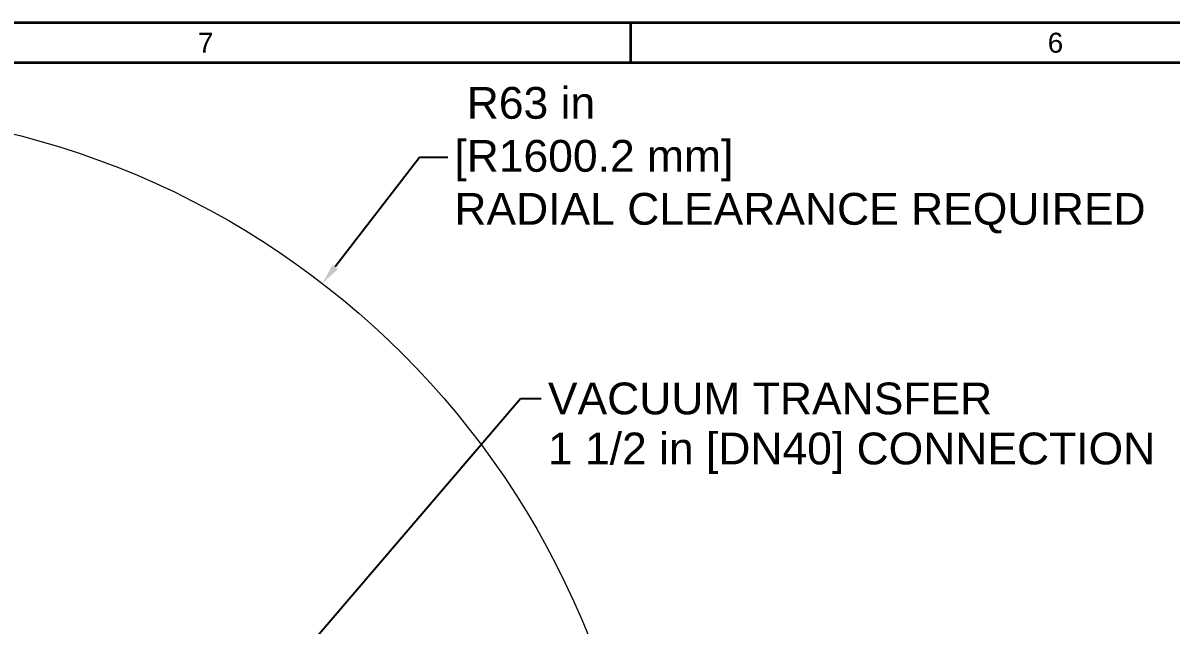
# Model space of a CAD drawing. Header units: inches. Extents: x 20 to 536, y 8 to 344.
# Drawn here: x 102.4 to 189, y 298.5 to 344 of the extents above; entities that cross this region are included whole.
import ezdxf

# ---------------------------------------------------------------- set-up
doc = ezdxf.new("R2010")
doc.units = ezdxf.units.IN
doc.header["$LTSCALE"] = 16
doc.header["$MEASUREMENT"] = 0
doc.layers.get('0').update_dxf_attribs({"lineweight": 25})
for name, color, linetype, lineweight in [('Border', 7, 'Continuous', 35), ('Dimension (ANSI)', 7, 'Continuous', 25), ('Symbol (ANSI)', 7, 'Continuous', 25), ('Visible', 7, 'Continuous', 18)]:
    doc.layers.add(name, color=color, linetype=linetype, lineweight=lineweight)
doc.styles.add('MEMCOR Medium', font='arial.ttf')
doc.styles.add('Standard A-B-C', font='arial.ttf')
doc.dimstyles.new('Default (ANSI)', dxfattribs={"dimscale": 16, "dimtxt": 0.15, "dimasz": 0.098425, "dimexe": 0.125, "dimexo": 0.0625, "dimgap": 0.031496, "dimtad": 0, "dimtih": 1, "dimtoh": 1, "dimdec": 4, "dimrnd": 1e-08, "dimzin": 3, "dimdsep": 46, "dimlunit": 5, "dimtxsty": 'MEMCOR Medium', "dimcen": 0.09, "dimdle": 0.393701, "dimclrd": 256, "dimclre": 256, "dimclrt": 256, "dimadec": 0, "dimazin": 1, "dimtfac": 0.8, "dimtofl": 0, "dimtmove": 0, "dimatfit": 3, "dimfxl": 1, "dimfrac": 1, "dimtolj": 1, "dimtzin": 4, "dimlwd": -1, "dimlwe": -1, "dimarcsym": 0})
doc.dimstyles.new('Default (ANSI)$7', dxfattribs={"dimscale": 16, "dimtxt": 0.15, "dimasz": 0.098425, "dimexe": 0.125, "dimexo": 0.0625, "dimgap": 0.031496, "dimtad": 0, "dimtih": 1, "dimtoh": 1, "dimdec": 4, "dimrnd": 1e-08, "dimzin": 3, "dimdsep": 46, "dimlunit": 5, "dimtxsty": 'MEMCOR Medium', "dimcen": 0.09, "dimdle": 0.393701, "dimclrd": 256, "dimclre": 256, "dimclrt": 256, "dimadec": 0, "dimazin": 1, "dimtfac": 0.8, "dimtofl": 0, "dimtmove": 0, "dimatfit": 3, "dimfxl": 1, "dimfrac": 1, "dimtolj": 1, "dimtzin": 4, "dimlwd": -1, "dimlwe": -1, "dimarcsym": 0})

# ---------------------------------------------------------------- blocks, each defined once
blk = doc.blocks.new('Borders 22x34_D')
at = {"layer": 'Border'}
for p, q in [((33.5, 21.5), (1.25, 21.5)), ((9.2656, 21.5), (9.2656, 21.3125)), ((33.3125, 21.3125), (1.25, 21.3125))]:
    blk.add_line(p, q, dxfattribs=at)
at = {"layer": 'Border', "char_height": 0.094, "attachment_point": 5, "style": 'Standard A-B-C'}
for s, insert in [('\\fArial|b0|i0;\\H0.0940;7', (7.2617, 21.4069)), ('\\fArial|b0|i0;\\H0.0940;6', (11.2695, 21.4062))]:
    blk.add_mtext(s, dxfattribs=dict(at, insert=insert))
blk = doc.blocks.new('*D26')
at = {"layer": 'Defpoints', "color": 0, "transparency": 16777216}
for p in [(124.992, 324.332), (86.51, 274.451)]:
    blk.add_point(p, dxfattribs=at)
at = {"layer": 'Dimension (ANSI)', "transparency": 16777216}
for p, q in [((132.33, 333.844), (125.954, 325.579)), ((134.447, 333.844), (132.33, 333.844))]:
    blk.add_line(p, q, dxfattribs=at)
blk.add_solid([(125.746, 325.739), (126.162, 325.418), (124.992, 324.332)], dxfattribs=at)
at = {"layer": 'Dimension (ANSI)', "transparency": 16777216, "insert": (134.951, 339.168), "char_height": 2.4, "attachment_point": 1, "style": 'MEMCOR Medium'}
blk.add_mtext('\\A1; \\fArial|b0|i0;\\H2.4000;R63 in\\P[R1600.2 mm]{\\P\\fArial|b0|i0;\\H2.4000;RADIAL CLEARANCE REQUIRED}', dxfattribs=at)

msp = doc.modelspace()

# ---------------------------------------------------------------- linework, layer by layer
at = {"layer": 'Visible', "linetype": 'Continuous', "lineweight": 18}
msp.add_circle((86.51016, 274.4507), 63, dxfattribs=at)

# ---------------------------------------------------------------- block references
at = {"xscale": 16, "yscale": 16, "zscale": 16}
msp.add_blockref('Borders 22x34_D', (0, 0), dxfattribs=at)

# ---------------------------------------------------------------- texts
at = {"layer": 'Symbol (ANSI)', "insert": (142.0099, 316.85214), "char_height": 2.4000001, "width": 45.8341493, "attachment_point": 1, "line_spacing_factor": 0.944221, "style": 'MEMCOR Medium'}
msp.add_mtext('\\fArial|b0|i0;VACUUM TRANSFER \\P\\fArial|b0|i0;1 1/2 in [DN40] CONNECTION', dxfattribs=at)

# ---------------------------------------------------------------- dimensions: what is measured, and where the dimension line sits
at = {"layer": 'Dimension (ANSI)'}
dim = msp.add_radius_dim(center=(86.51016, 274.4507), mpoint=(124.99217, 324.33191), text=' \\fArial|b0|i0;\\H2.4000;<> in\\X[R1600.2 mm]{\\P\\fArial|b0|i0;\\H2.4000;RADIAL CLEARANCE REQUIRED}', dimstyle='Default (ANSI)', override={"dimgap": 0.031496, "dimdec": 4, "dimlfac": 1, "dimpost": '', "dimcen": 0, "dimtol": 0, "dimlim": 0, "dimtp": 0, "dimtm": 0, "dimtdec": 2, "dimtvp": -0.333333}, dxfattribs=at)
dim.commit()
dim.dimension.update_dxf_attribs({"geometry": '*D26', "text_midpoint": (160.81322, 333.844), "dimtype": 164})

# ---------------------------------------------------------------- leaders
at = {"layer": 'Symbol (ANSI)', "annotation_type": 0, "has_hookline": 1, "hookline_direction": 0, "text_width": 45.194}
msp.add_leader([(97.58869, 266.13231), (139.93116, 315.65214), (141.50596, 315.65214)], dimstyle='Default (ANSI)$7', override={"dimtad": 0}, dxfattribs=at)

doc.saveas('drawing.dxf')
